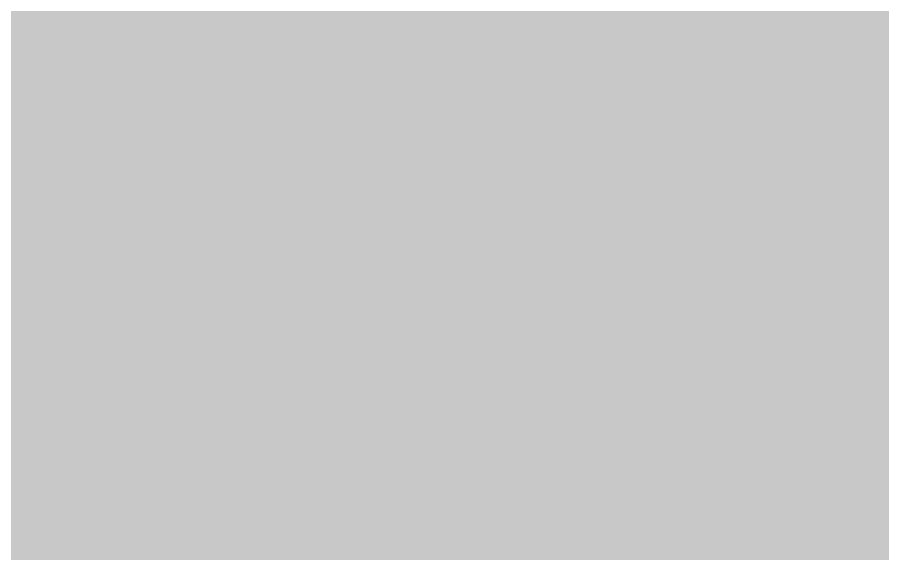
# Model space of a CAD drawing. Header units: millimetres. Extents: x -11 to 223, y -88 to 3.
# Drawn here: x 66.36905 to 66.41438, y -18.09172 to -18.0636 of the extents above; entities that cross this region are included whole.
import ezdxf

# ---------------------------------------------------------------- set-up
doc = ezdxf.new("R2010")
doc.units = ezdxf.units.MM
doc.header["$MEASUREMENT"] = 0
doc.layers.add('Bottom-Layer', color=7, linetype='Continuous', true_color=0x0000ff)
doc.layers.add('Top-Layer', color=7, linetype='Continuous', true_color=0xff0000)

msp = doc.modelspace()

# ---------------------------------------------------------------- hatches: boundary and pattern name
at = {"layer": 'Bottom-Layer'}
msp.add_hatch(color=256, dxfattribs=at).paths.add_polyline_path([(-10.335281, 1.978664), (-0.38039, 1.978664), (-0.84578, 1.726733), (-1.195487, 1.329541), (-1.386452, 0.835994), (-1.395162, 0.306862), (-1.220545, -0.192703), (-0.884101, -0.60119), (-0.427256, -0.868302), (0.093739, -0.961151), (1.793739, -0.961151), (2.314734, -0.868302), (2.771579, -0.60119), (3.108023, -0.192703), (3.28264, 0.306862), (3.27393, 0.835994), (3.082964, 1.329541), (2.733257, 1.726733), (2.267868, 1.978664), (222.628905, 1.978664), (222.628905, -87.475235), (-10.335281, -87.475235)])
at = {"layer": 'Top-Layer'}
msp.add_hatch(color=256, dxfattribs=at).paths.add_polyline_path([(-10.335281, 1.978664), (-0.38039, 1.978664), (-0.84578, 1.726733), (-1.195487, 1.329541), (-1.386452, 0.835994), (-1.395162, 0.306862), (-1.220545, -0.192703), (-0.884101, -0.60119), (-0.427256, -0.868302), (0.093739, -0.961151), (1.793739, -0.961151), (2.314734, -0.868302), (2.771579, -0.60119), (3.108023, -0.192703), (3.28264, 0.306862), (3.27393, 0.835994), (3.082964, 1.329541), (2.733257, 1.726733), (2.267868, 1.978664), (222.628905, 1.978664), (222.628905, -87.475235), (-10.335281, -87.475235)])

# ---------------------------------------------------------------- linework, layer by layer
at = {"layer": 'Bottom-Layer', "const_width": 0.0508}
msp.add_lwpolyline([(43.482228, -41.04084), (43.482228, -24.31249), (43.892956, -24.035014), (44.164633, -23.620428), (44.255092, -23.13308), (44.150291, -22.648614), (54.147139, -12.651765), (71.896833, -12.651765), (62.550157, -21.998442), (62.068122, -21.893679), (61.58286, -21.982296), (61.168966, -22.250669), (60.890066, -22.657545), (60.789033, -23.140375), (60.881399, -23.624938), (61.152965, -24.036744), (61.561984, -24.31249), (61.561984, -41.04084)], dxfattribs=at)
at = {"layer": 'Top-Layer', "const_width": 0.0508}
msp.add_lwpolyline([(47.957544, -18.061976), (53.276461, -23.380893), (53.433852, -23.486058), (53.619507, -23.522987), (59.127254, -23.522987), (59.31291, -23.486058), (59.470301, -23.380893), (62.388011, -20.463183), (62.935065, -20.463183), (63.114135, -20.415201), (63.245224, -20.284112), (63.293205, -20.105042), (63.293205, -19.557988), (64.789217, -18.061976), (66.931382, -18.061976), (72.580499, -23.711093)], dxfattribs=at)

doc.saveas('drawing.dxf')
